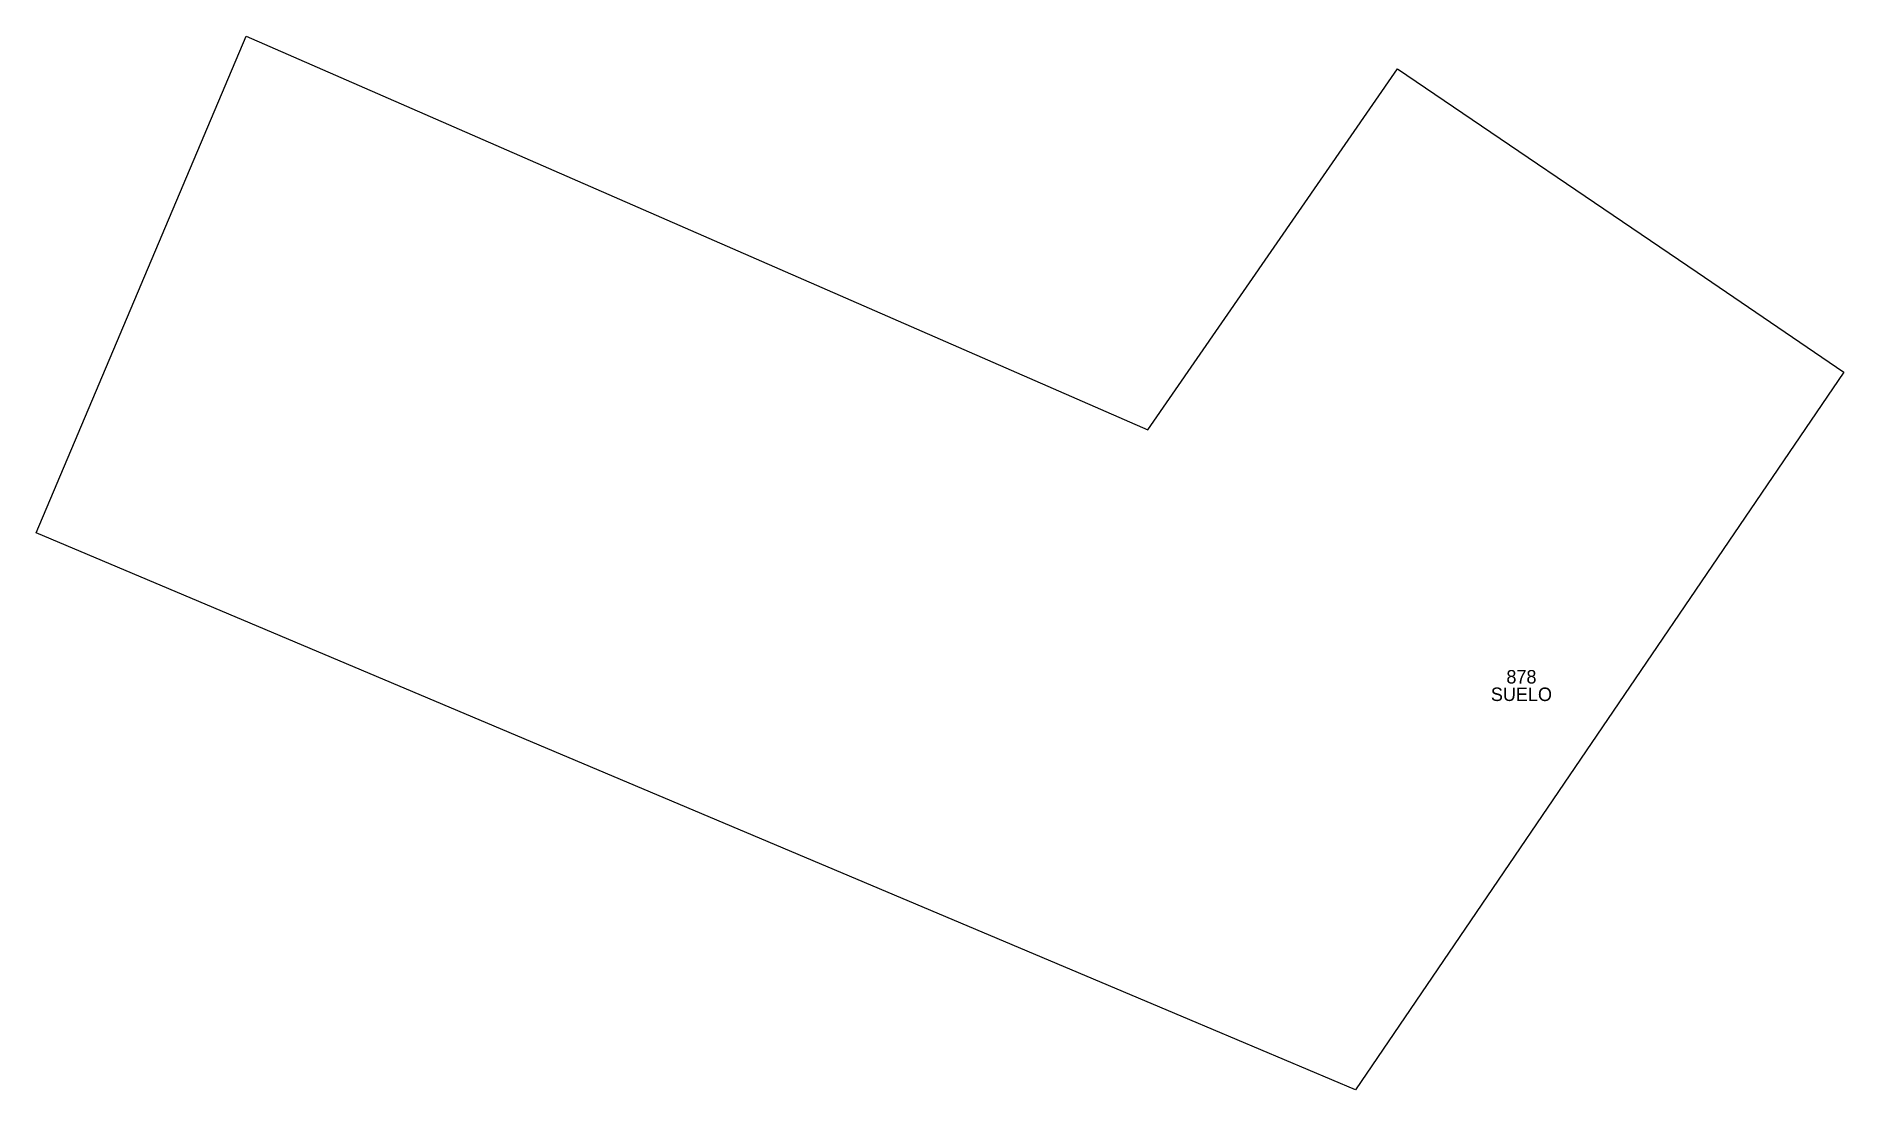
# Model space of a CAD drawing. Header units: metres. Extents: x 445164 to 445217.6, y 4688248.5 to 4688279.8.
import ezdxf
from ezdxf.enums import TextEntityAlignment as Align

# ---------------------------------------------------------------- set-up
doc = ezdxf.new("R2010")
doc.units = ezdxf.units.M

msp = doc.modelspace()

# ---------------------------------------------------------------- linework, layer by layer
at = {"layer": 'PG-LP'}
msp.add_lwpolyline([(445213.262, 4688272.758), (445217.6175, 4688269.797), (445203.1275, 4688248.487), (445198.211, 4688250.5645), (445163.977, 4688265.0275), (445170.207, 4688279.7675), (445196.9675, 4688268.0775), (445204.3775, 4688278.797), (445213.262, 4688272.758)], dxfattribs=at)

# ---------------------------------------------------------------- texts
at = {"layer": 'PG-AA'}
msp.add_text('SUELO', height=0.4, dxfattribs=at).set_placement((445208.05, 4688260.43), align=Align.TOP_CENTER)
at = {"layer": 'PG-AS'}
msp.add_text('878', height=0.4, dxfattribs=at).set_placement((445208.05, 4688260.43), align=Align.BOTTOM_CENTER)

doc.saveas('drawing.dxf')
